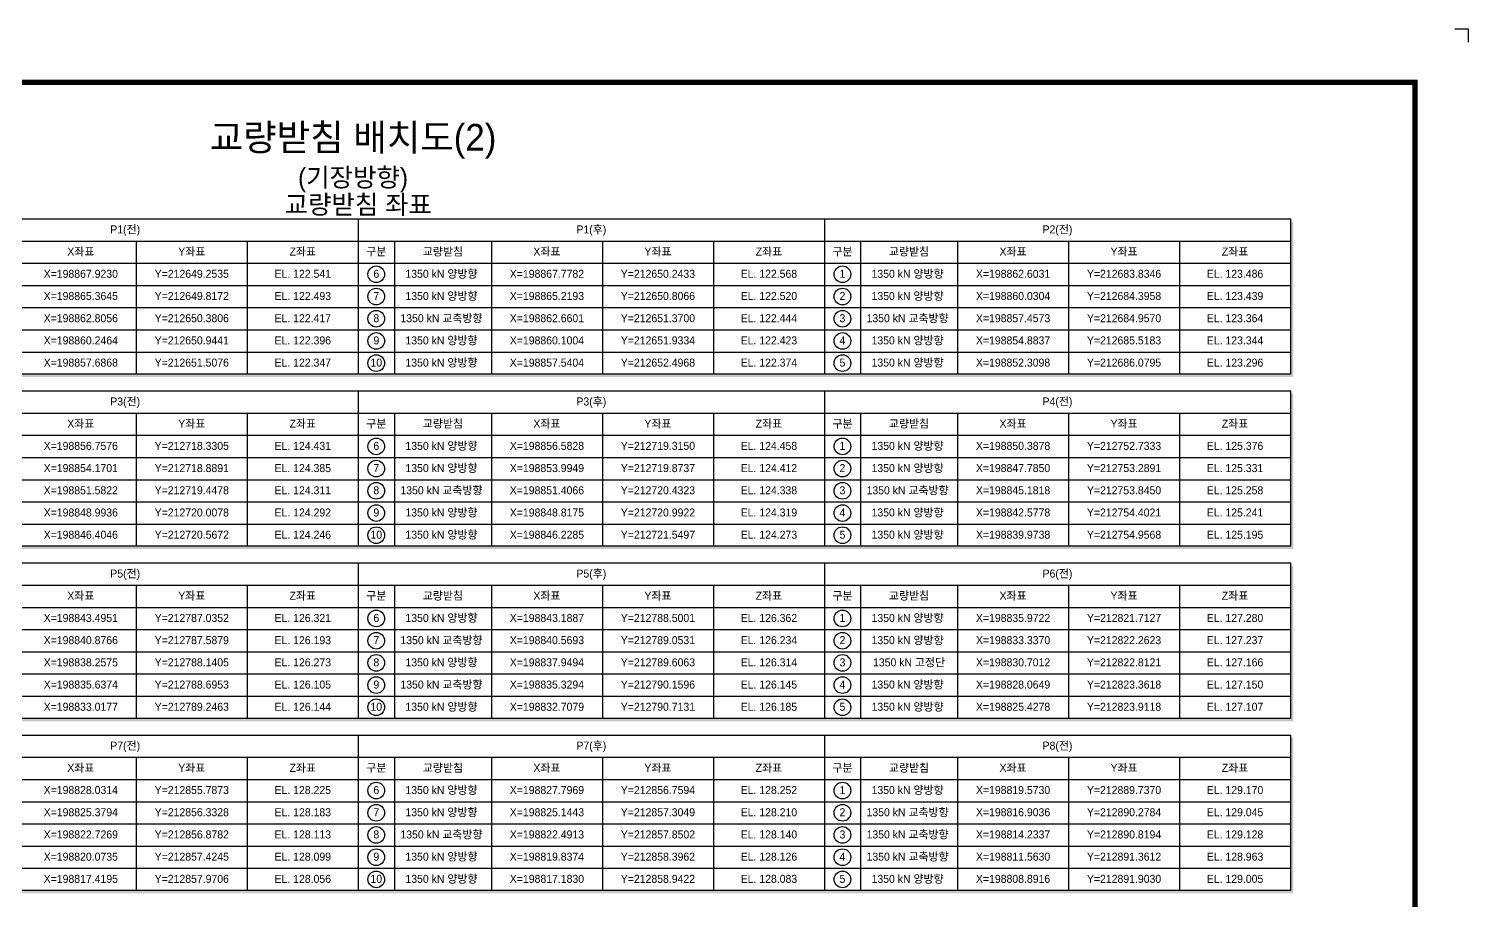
# Model space of a CAD drawing. Header units: feet. Extents: x 0 to 3364000, y 0 to 594000.
# Drawn here: x 2824460 to 3364000, y 267480 to 594000 of the extents above; entities that cross this region are included whole.
import ezdxf
from ezdxf.enums import TextEntityAlignment as Align

# ---------------------------------------------------------------- set-up
doc = ezdxf.new("R2010")
doc.units = ezdxf.units.FT
doc.header["$LTSCALE"] = 150
doc.header["$MEASUREMENT"] = 0
for name, color, linetype in [('CS-TABL-LIN2', 1, 'CONTINUOUS'), ('CS-TEXT', 3, 'CONTINUOUS'), ('CX-BORD', 3, 'CONTINUOUS'), ('CX-BORD-LIN1', 4, 'CONTINUOUS'), ('CX-BORD-LIN2', 3, 'CONTINUOUS'), ('CX-BORD-TEX2', 7, 'CONTINUOUS'), ('CX-BORD-TEX3', 6, 'CONTINUOUS'), ('CX-MISC', 2, 'CONTINUOUS'), ('CZ-TEX1', 6, 'CONTINUOUS')]:
    doc.layers.add(name, color=color, linetype=linetype)
doc.styles.add('A_STANDARD', font='')
doc.styles.add('TB_TEXT', font='')
doc.styles.add('TB_WBTXT', font='')
doc.styles.add('TB_WMTXT', font='')
doc.styles.get('A_STANDARD').set_extended_font_data('Dotum')
doc.styles.get('TB_TEXT').set_extended_font_data('Dotum')
doc.styles.get('TB_WBTXT').set_extended_font_data('Dotum')
doc.styles.get('TB_WMTXT').set_extended_font_data('DotumChe')

# ---------------------------------------------------------------- blocks, each defined once
blk = doc.blocks.new('CXBLKA1-KHCA')
at = {"layer": 'CX-BORD-LIN1', "const_width": 2}
blk.add_lwpolyline([(796, 0), (0, 0), (0, 554), (796, 554)], close=True, dxfattribs=at)
at = {"layer": 'CX-MISC'}
blk.add_line((811, 574), (816, 574), dxfattribs=at)
blk.add_lwpolyline([(811, 574), (816, 574), (816, 569)], dxfattribs=at)
at = {"layer": 'CX-BORD-LIN1', "style": 'TB_TEXT'}
for tag, height, p in [('TR_RNUM5', 3, (285.11, 32.64)), ('TR_RDAT5', 3.5, (317.5, 33)), ('TR_DGN5', 3.5, (451.12, 33)), ('TR_CHK5', 3.5, (491.12, 33)), ('TR_APP5', 3.5, (531.12, 33)), ('TR_RNUM4', 3, (285.11, 26.64)), ('TR_RDAT4', 3.5, (317.5, 27)), ('TR_DGN4', 3.5, (451.12, 27)), ('TR_CHK4', 3.5, (491.12, 27)), ('TR_APP4', 3.5, (531.12, 27)), ('TR_RNUM3', 3, (285.11, 20.64)), ('TR_RDAT3', 3.5, (317.5, 21)), ('TR_DGN3', 3.5, (451.12, 21)), ('TR_CHK3', 3.5, (491.12, 21)), ('TR_APP3', 3.5, (531.12, 21)), ('TR_RDAT2', 3.5, (317.5, 15)), ('TR_DGN2', 3.5, (451.12, 15)), ('TR_CHK2', 3.5, (491.12, 15)), ('TR_APP2', 3.5, (531.12, 15)), ('TR_RNUM2', 3, (285.11, 14.64)), ('TR_DGN1', 3.5, (451.12, 9)), ('TR_CHK1', 3.5, (491.12, 9)), ('TR_RNUM1', 3, (285.11, 8.64)), ('TR_RDAT1', 3.5, (317.5, 9)), ('TR_APP1', 3.5, (531.12, 9))]:
    blk.add_attdef(tag, text='', height=height, dxfattribs=at).set_placement(p, align=Align.MIDDLE_CENTER)
for tag, p in [('TR_RCON5', (342.3, 33)), ('TR_RCON4', (342.3, 27)), ('TR_RCON3', (342.3, 21)), ('TR_RCON2', (342.3, 15)), ('TR_RCON1', (342.3, 9))]:
    blk.add_attdef(tag, text='', height=3.5, dxfattribs=at).set_placement(p, align=Align.MIDDLE_LEFT)
at = {"layer": 'CX-BORD-LIN2', "style": 'TB_TEXT'}
blk.add_attdef('TD_VERSION', text='', height=3, rotation=90, dxfattribs=at).set_placement((800.5, 48.01), align=Align.MIDDLE_CENTER)
at = {"layer": 'CX-BORD-TEX2', "style": 'TB_WMTXT'}
for tag, height, p in [('TB_CNAME', 5, (15.34, 531.83)), ('TB_CSCOP', 4, (16.63, 523.83))]:
    blk.add_attdef(tag, text='', height=height, dxfattribs=at).set_placement(p, align=Align.BOTTOM_LEFT)
at = {"layer": 'CX-BORD-TEX2', "style": 'TB_WBTXT'}
for tag, height, p in [('TB_MTITIL', 10, (398, 533.33)), ('TB_STITL', 7, (398, 518.33))]:
    blk.add_attdef(tag, text='', height=height, dxfattribs=at).set_placement(p, align=Align.MIDDLE_CENTER)
at = {"layer": 'CX-BORD-TEX3', "style": 'TB_TEXT'}
for tag, height, p in [('TD_LNDST', 4.5, (215, 31.5)), ('TD_DSECT', 4.5, (605.5, 31.5)), ('TD_DDIST', 4.5, (654.5, 31.5)), ('TD_DNAME_TOP', 4.5, (755, 27.96)), ('TD_DCOMP', 4.5, (215, 22.59)), ('TD_CSECT', 4.5, (605.5, 22.5)), ('TD_CDIST', 4.5, (654.5, 22.5)), ('TD_DNAME_MAIN', 4.5, (755, 21.47)), ('TD_DNAME_BOT', 3, (755, 15.25)), ('TD_CCOMP', 4.5, (215, 13.59)), ('TD_HSCAL', 4.5, (620.88, 13.75)), ('TD_VSCAL', 4.5, (656.86, 13.75)), ('TD_CNAME', 5, (65, 7.6)), ('TD_FIELD', 4.5, (180, 5.13)), ('TD_CSTEP', 4.5, (250.74, 5.13)), ('TD_DWGCODE', 4.5, (637, 4.79)), ('TD_DWGNO', 4.5, (755, 5))]:
    blk.add_attdef(tag, text='', height=height, dxfattribs=at).set_placement(p, align=Align.MIDDLE_CENTER)

msp = doc.modelspace()

# ---------------------------------------------------------------- linework, layer by layer
at = {"layer": 'CS-TABL-LIN2'}
for p, q in [((2947962, 522800), (2947962, 464560)), ((3122682, 522800), (3122682, 464560)), ((2598522, 514480), (3297402, 514480)), ((2864762, 514480), (2864762, 464560)), ((2906362, 514480), (2906362, 464560)), ((2961482, 514480), (2961482, 464560)), ((2997882, 514480), (2997882, 464560)), ((3039482, 514480), (3039482, 464560)), ((3081082, 514480), (3081082, 464560)), ((3136202, 514480), (3136202, 464560)), ((3172602, 514480), (3172602, 464560)), ((3214202, 514480), (3214202, 464560)), ((3255802, 514480), (3255802, 464560)), ((2598522, 506160), (3297402, 506160)), ((2598522, 497840), (3297402, 497840)), ((2598522, 489520), (3297402, 489520)), ((2598522, 481200), (3297402, 481200)), ((2598522, 472880), (3297402, 472880)), ((2947962, 458320), (2947962, 400080)), ((3122682, 458320), (3122682, 400080)), ((2598522, 450000), (3297402, 450000)), ((2864762, 450000), (2864762, 400080)), ((2906362, 450000), (2906362, 400080)), ((2961482, 450000), (2961482, 400080)), ((2997882, 450000), (2997882, 400080)), ((3039482, 450000), (3039482, 400080)), ((3081082, 450000), (3081082, 400080)), ((3136202, 450000), (3136202, 400080)), ((3172602, 450000), (3172602, 400080)), ((3214202, 450000), (3214202, 400080)), ((3255802, 450000), (3255802, 400080)), ((2598522, 441680), (3297402, 441680)), ((2598522, 433360), (3297402, 433360)), ((2598522, 425040), (3297402, 425040)), ((2598522, 416720), (3297402, 416720)), ((2598522, 408400), (3297402, 408400)), ((2947962, 393840), (2947962, 335600)), ((3122682, 393840), (3122682, 335600)), ((2598522, 385520), (3297402, 385520)), ((2864762, 385520), (2864762, 335600)), ((2906362, 385520), (2906362, 335600)), ((2961482, 385520), (2961482, 335600)), ((2997882, 385520), (2997882, 335600)), ((3039482, 385520), (3039482, 335600)), ((3081082, 385520), (3081082, 335600)), ((3136202, 385520), (3136202, 335600)), ((3172602, 385520), (3172602, 335600)), ((3214202, 385520), (3214202, 335600)), ((3255802, 385520), (3255802, 335600)), ((2598522, 377200), (3297402, 377200)), ((2598522, 368880), (3297402, 368880)), ((2598522, 360560), (3297402, 360560)), ((2598522, 352240), (3297402, 352240)), ((2598522, 343920), (3297402, 343920)), ((2947962, 329360), (2947962, 271120)), ((3122682, 329360), (3122682, 271120)), ((2598522, 321040), (3297402, 321040)), ((2864762, 321040), (2864762, 271120)), ((2906362, 321040), (2906362, 271120)), ((2961482, 321040), (2961482, 271120)), ((2997882, 321040), (2997882, 271120)), ((3039482, 321040), (3039482, 271120)), ((3081082, 321040), (3081082, 271120)), ((3136202, 321040), (3136202, 271120)), ((3172602, 321040), (3172602, 271120)), ((3214202, 321040), (3214202, 271120)), ((3255802, 321040), (3255802, 271120)), ((2598522, 312720), (3297402, 312720)), ((2598522, 304400), (3297402, 304400)), ((2598522, 296080), (3297402, 296080)), ((2598522, 287760), (3297402, 287760)), ((2598522, 279440), (3297402, 279440))]:
    msp.add_line(p, q, dxfattribs=at)
for points in [[(2598522, 522800), (3297402, 522800), (3297402, 464560), (2598522, 464560)], [(2598522, 458320), (3297402, 458320), (3297402, 400080), (2598522, 400080)], [(2598522, 393840), (3297402, 393840), (3297402, 335600), (2598522, 335600)], [(2598522, 329360), (3297402, 329360), (3297402, 271120), (2598522, 271120)]]:
    msp.add_lwpolyline(points, close=True, dxfattribs=at)
for centre in [(2954722, 502000), (3129442, 502000), (2954722, 493680), (3129442, 493680), (2954722, 485360), (3129442, 485360), (2954722, 477040), (3129442, 477040), (2954722, 468720), (3129442, 468720), (2954722, 437520), (3129442, 437520), (2954722, 429200), (3129442, 429200), (2954722, 420880), (3129442, 420880), (2954722, 412560), (3129442, 412560), (2954722, 404240), (3129442, 404240), (2954722, 373040), (3129442, 373040), (2954722, 364720), (3129442, 364720), (2954722, 356400), (3129442, 356400), (2954722, 348080), (3129442, 348080), (2954722, 339760), (3129442, 339760), (2954722, 308560), (3129442, 308560), (2954722, 300240), (3129442, 300240), (2954722, 291920), (3129442, 291920), (2954722, 283600), (3129442, 283600), (2954722, 275280), (3129442, 275280)]:
    msp.add_circle(centre, 3120, dxfattribs=at)
for points in [[(3297402, 521760), (3298442, 521760), (3297402, 464560), (3298442, 464560)], [(2599562, 464560), (3298442, 464560), (2599562, 463520), (3298442, 463520)], [(3297402, 457280), (3298442, 457280), (3297402, 400080), (3298442, 400080)], [(2599562, 400080), (3298442, 400080), (2599562, 399040), (3298442, 399040)], [(3297402, 392800), (3298442, 392800), (3297402, 335600), (3298442, 335600)], [(2599562, 335600), (3298442, 335600), (2599562, 334560), (3298442, 334560)], [(3297402, 328320), (3298442, 328320), (3297402, 271120), (3298442, 271120)], [(2599562, 271120), (3298442, 271120), (2599562, 270080), (3298442, 270080)]]:
    msp.add_solid(points, dxfattribs=at)

# ---------------------------------------------------------------- block references
at = {"layer": 'CX-BORD'}
ref = msp.add_blockref('CXBLKA1-KHCA', (2548000, 20000), dxfattribs=dict(at, xscale=1000, yscale=1000, zscale=1000))
ref.add_attrib('TB_MTITIL', '교량받침 배치도(2)', dxfattribs={"layer": 'CX-BORD-TEX2', "height": 10000, "rotation": 0, "style": 'TB_WBTXT'}).set_placement((2946000, 553326), align=Align.MIDDLE_CENTER)
ref.add_attrib('TB_STITL', '(기장방향)', dxfattribs={"layer": 'CX-BORD-TEX2', "height": 7000, "rotation": 0, "style": 'TB_WBTXT'}).set_placement((2946000, 538326), align=Align.MIDDLE_CENTER)

# ---------------------------------------------------------------- texts
at = {"layer": 'CS-TEXT', "color": 7, "style": 'A_STANDARD'}
for s, p in [('P1(전)', (2860602, 517340)), ('P1(후)', (3035322, 517340)), ('P2(전)', (3210042, 517340)), ('X좌표', (2843962, 509020)), ('Y좌표', (2885562, 509020)), ('Z좌표', (2927162, 509020)), ('구분', (2954722, 509020)), ('교량받침', (2979682, 509020)), ('X좌표', (3018682, 509020)), ('Y좌표', (3060282, 509020)), ('Z좌표', (3101882, 509020)), ('구분', (3129442, 509020)), ('교량받침', (3154402, 509020)), ('X좌표', (3193402, 509020)), ('Y좌표', (3235002, 509020)), ('Z좌표', (3276602, 509020)), ('X=198867.9230', (2843962, 500700)), ('Y=212649.2535', (2885562, 500700)), ('EL. 122.541', (2927162, 500700)), ('6', (2954722, 500700)), ('1350 kN 양방향 ', (2979682, 500700)), ('X=198867.7782', (3018682, 500700)), ('Y=212650.2433', (3060282, 500700)), ('EL. 122.568', (3101882, 500700)), ('1', (3129442, 500700)), ('1350 kN 양방향 ', (3154402, 500700)), ('X=198862.6031', (3193402, 500700)), ('Y=212683.8346', (3235002, 500700)), ('EL. 123.486', (3276602, 500700)), ('X=198865.3645', (2843962, 492380)), ('Y=212649.8172', (2885562, 492380)), ('EL. 122.493', (2927162, 492380)), ('7', (2954722, 492380)), ('1350 kN 양방향 ', (2979682, 492380)), ('X=198865.2193', (3018682, 492380)), ('Y=212650.8066', (3060282, 492380)), ('EL. 122.520', (3101882, 492380)), ('2', (3129442, 492380)), ('1350 kN 양방향 ', (3154402, 492380)), ('X=198860.0304', (3193402, 492380)), ('Y=212684.3958', (3235002, 492380)), ('EL. 123.439', (3276602, 492380)), ('X=198862.8056', (2843962, 484060)), ('Y=212650.3806', (2885562, 484060)), ('EL. 122.417', (2927162, 484060)), ('8', (2954722, 484060)), ('1350 kN 교축방향 ', (2979682, 484060)), ('X=198862.6601', (3018682, 484060)), ('Y=212651.3700', (3060282, 484060)), ('EL. 122.444', (3101882, 484060)), ('3', (3129442, 484060)), ('1350 kN 교축방향 ', (3154402, 484060)), ('X=198857.4573', (3193402, 484060)), ('Y=212684.9570', (3235002, 484060)), ('EL. 123.364', (3276602, 484060)), ('X=198860.2464', (2843962, 475740)), ('Y=212650.9441', (2885562, 475740)), ('EL. 122.396', (2927162, 475740)), ('9', (2954722, 475740)), ('1350 kN 양방향 ', (2979682, 475740)), ('X=198860.1004', (3018682, 475740)), ('Y=212651.9334', (3060282, 475740)), ('EL. 122.423', (3101882, 475740)), ('4', (3129442, 475740)), ('1350 kN 양방향 ', (3154402, 475740)), ('X=198854.8837', (3193402, 475740)), ('Y=212685.5183', (3235002, 475740)), ('EL. 123.344', (3276602, 475740)), ('X=198857.6868', (2843962, 467420)), ('Y=212651.5076', (2885562, 467420)), ('EL. 122.347', (2927162, 467420)), ('10', (2954722, 467420)), ('1350 kN 양방향 ', (2979682, 467420)), ('X=198857.5404', (3018682, 467420)), ('Y=212652.4968', (3060282, 467420)), ('EL. 122.374', (3101882, 467420)), ('5', (3129442, 467420)), ('1350 kN 양방향 ', (3154402, 467420)), ('X=198852.3098', (3193402, 467420)), ('Y=212686.0795', (3235002, 467420)), ('EL. 123.296', (3276602, 467420)), ('P3(전)', (2860602, 452860)), ('P3(후)', (3035322, 452860)), ('P4(전)', (3210042, 452860)), ('X좌표', (2843962, 444540)), ('Y좌표', (2885562, 444540)), ('Z좌표', (2927162, 444540)), ('교량받침', (2979682, 444540)), ('X좌표', (3018682, 444540)), ('Y좌표', (3060282, 444540)), ('Z좌표', (3101882, 444540)), ('교량받침', (3154402, 444540)), ('X좌표', (3193402, 444540)), ('Y좌표', (3235002, 444540)), ('Z좌표', (3276602, 444540)), ('구분', (2954722, 444540)), ('구분', (3129442, 444540)), ('X=198856.7576', (2843962, 436220)), ('Y=212718.3305', (2885562, 436220)), ('EL. 124.431', (2927162, 436220)), ('6', (2954722, 436220)), ('1350 kN 양방향 ', (2979682, 436220)), ('X=198856.5828', (3018682, 436220)), ('Y=212719.3150', (3060282, 436220)), ('EL. 124.458', (3101882, 436220)), ('1', (3129442, 436220)), ('1350 kN 양방향 ', (3154402, 436220)), ('X=198850.3878', (3193402, 436220)), ('Y=212752.7333', (3235002, 436220)), ('EL. 125.376', (3276602, 436220)), ('X=198854.1701', (2843962, 427900)), ('Y=212718.8891', (2885562, 427900)), ('EL. 124.385', (2927162, 427900)), ('7', (2954722, 427900)), ('1350 kN 양방향 ', (2979682, 427900)), ('X=198853.9949', (3018682, 427900)), ('Y=212719.8737', (3060282, 427900)), ('EL. 124.412', (3101882, 427900)), ('2', (3129442, 427900)), ('1350 kN 양방향 ', (3154402, 427900)), ('X=198847.7850', (3193402, 427900)), ('Y=212753.2891', (3235002, 427900)), ('EL. 125.331', (3276602, 427900)), ('X=198851.5822', (2843962, 419580)), ('Y=212719.4478', (2885562, 419580)), ('EL. 124.311', (2927162, 419580)), ('8', (2954722, 419580)), ('1350 kN 교축방향 ', (2979682, 419580)), ('X=198851.4066', (3018682, 419580)), ('Y=212720.4323', (3060282, 419580)), ('EL. 124.338', (3101882, 419580)), ('3', (3129442, 419580)), ('1350 kN 교축방향 ', (3154402, 419580)), ('X=198845.1818', (3193402, 419580)), ('Y=212753.8450', (3235002, 419580)), ('EL. 125.258', (3276602, 419580)), ('X=198848.9936', (2843962, 411260)), ('Y=212720.0078', (2885562, 411260)), ('EL. 124.292', (2927162, 411260)), ('9', (2954722, 411260)), ('1350 kN 양방향 ', (2979682, 411260)), ('X=198848.8175', (3018682, 411260)), ('Y=212720.9922', (3060282, 411260)), ('EL. 124.319', (3101882, 411260)), ('4', (3129442, 411260)), ('1350 kN 양방향 ', (3154402, 411260)), ('X=198842.5778', (3193402, 411260)), ('Y=212754.4021', (3235002, 411260)), ('EL. 125.241', (3276602, 411260)), ('X=198846.4046', (2843962, 402940)), ('Y=212720.5672', (2885562, 402940)), ('EL. 124.246', (2927162, 402940)), ('10', (2954722, 402940)), ('1350 kN 양방향 ', (2979682, 402940)), ('X=198846.2285', (3018682, 402940)), ('Y=212721.5497', (3060282, 402940)), ('EL. 124.273', (3101882, 402940)), ('5', (3129442, 402940)), ('1350 kN 양방향 ', (3154402, 402940)), ('X=198839.9738', (3193402, 402940)), ('Y=212754.9568', (3235002, 402940)), ('EL. 125.195', (3276602, 402940)), ('P5(전)', (2860602, 388380)), ('P5(후)', (3035322, 388380)), ('P6(전)', (3210042, 388380)), ('X좌표', (2843962, 380060)), ('Y좌표', (2885562, 380060)), ('Z좌표', (2927162, 380060)), ('구분', (2954722, 380060)), ('교량받침', (2979682, 380060)), ('X좌표', (3018682, 380060)), ('Y좌표', (3060282, 380060)), ('Z좌표', (3101882, 380060)), ('구분', (3129442, 380060)), ('교량받침', (3154402, 380060)), ('X좌표', (3193402, 380060)), ('Y좌표', (3235002, 380060)), ('Z좌표', (3276602, 380060)), ('X=198843.4951', (2843962, 371740)), ('Y=212787.0352', (2885562, 371740)), ('EL. 126.321', (2927162, 371740)), ('6', (2954722, 371740)), ('1350 kN 양방향 ', (2979682, 371740)), ('X=198843.1887', (3018682, 371740)), ('Y=212788.5001', (3060282, 371740)), ('EL. 126.362', (3101882, 371740)), ('1', (3129442, 371740)), ('1350 kN 양방향 ', (3154402, 371740)), ('X=198835.9722', (3193402, 371740)), ('Y=212821.7127', (3235002, 371740)), ('EL. 127.280', (3276602, 371740)), ('X=198840.8766', (2843962, 363420)), ('Y=212787.5879', (2885562, 363420)), ('EL. 126.193', (2927162, 363420)), ('7', (2954722, 363420)), ('1350 kN 교축방향 ', (2979682, 363420)), ('X=198840.5693', (3018682, 363420)), ('Y=212789.0531', (3060282, 363420)), ('EL. 126.234', (3101882, 363420)), ('2', (3129442, 363420)), ('1350 kN 양방향 ', (3154402, 363420)), ('X=198833.3370', (3193402, 363420)), ('Y=212822.2623', (3235002, 363420)), ('EL. 127.237', (3276602, 363420)), ('X=198838.2575', (2843962, 355100)), ('Y=212788.1405', (2885562, 355100)), ('EL. 126.273', (2927162, 355100)), ('8', (2954722, 355100)), ('1350 kN 양방향 ', (2979682, 355100)), ('X=198837.9494', (3018682, 355100)), ('Y=212789.6063', (3060282, 355100)), ('EL. 126.314', (3101882, 355100)), ('3', (3129442, 355100)), ('1350 kN 고정단', (3154402, 355100)), ('X=198830.7012', (3193402, 355100)), ('Y=212822.8121', (3235002, 355100)), ('EL. 127.166', (3276602, 355100)), ('X=198835.6374', (2843962, 346780)), ('Y=212788.6953', (2885562, 346780)), ('EL. 126.105', (2927162, 346780)), ('9', (2954722, 346780)), ('1350 kN 교축방향 ', (2979682, 346780)), ('X=198835.3294', (3018682, 346780)), ('Y=212790.1596', (3060282, 346780)), ('EL. 126.145', (3101882, 346780)), ('4', (3129442, 346780)), ('1350 kN 양방향 ', (3154402, 346780)), ('X=198828.0649', (3193402, 346780)), ('Y=212823.3618', (3235002, 346780)), ('EL. 127.150', (3276602, 346780)), ('X=198833.0177', (2843962, 338460)), ('Y=212789.2463', (2885562, 338460)), ('EL. 126.144', (2927162, 338460)), ('10', (2954722, 338460)), ('1350 kN 양방향 ', (2979682, 338460)), ('X=198832.7079', (3018682, 338460)), ('Y=212790.7131', (3060282, 338460)), ('EL. 126.185', (3101882, 338460)), ('5', (3129442, 338460)), ('1350 kN 양방향 ', (3154402, 338460)), ('X=198825.4278', (3193402, 338460)), ('Y=212823.9118', (3235002, 338460)), ('EL. 127.107', (3276602, 338460)), ('P7(전)', (2860602, 323900)), ('P7(후)', (3035322, 323900)), ('P8(전)', (3210042, 323900)), ('X좌표', (2843962, 315580)), ('Y좌표', (2885562, 315580)), ('Z좌표', (2927162, 315580)), ('구분', (2954722, 315580)), ('교량받침', (2979682, 315580)), ('X좌표', (3018682, 315580)), ('Y좌표', (3060282, 315580)), ('Z좌표', (3101882, 315580)), ('구분', (3129442, 315580)), ('교량받침', (3154402, 315580)), ('X좌표', (3193402, 315580)), ('Y좌표', (3235002, 315580)), ('Z좌표', (3276602, 315580)), ('X=198828.0314', (2843962, 307260)), ('Y=212855.7873', (2885562, 307260)), ('EL. 128.225', (2927162, 307260)), ('6', (2954722, 307260)), ('1350 kN 양방향 ', (2979682, 307260)), ('X=198827.7969', (3018682, 307260)), ('Y=212856.7594', (3060282, 307260)), ('EL. 128.252', (3101882, 307260)), ('1', (3129442, 307260)), ('1350 kN 양방향 ', (3154402, 307260)), ('X=198819.5730', (3193402, 307260)), ('Y=212889.7370', (3235002, 307260)), ('EL. 129.170', (3276602, 307260)), ('1350 kN 양방향 ', (2979682, 298940)), ('1350 kN 교축방향 ', (3154402, 298940)), ('X=198825.3794', (2843962, 298940)), ('Y=212856.3328', (2885562, 298940)), ('EL. 128.183', (2927162, 298940)), ('7', (2954722, 298940)), ('X=198825.1443', (3018682, 298940)), ('Y=212857.3049', (3060282, 298940)), ('EL. 128.210', (3101882, 298940)), ('2', (3129442, 298940)), ('X=198816.9036', (3193402, 298940)), ('Y=212890.2784', (3235002, 298940)), ('EL. 129.045', (3276602, 298940)), ('X=198822.7269', (2843962, 290620)), ('Y=212856.8782', (2885562, 290620)), ('EL. 128.113', (2927162, 290620)), ('8', (2954722, 290620)), ('1350 kN 교축방향 ', (2979682, 290620)), ('X=198822.4913', (3018682, 290620)), ('Y=212857.8502', (3060282, 290620)), ('EL. 128.140', (3101882, 290620)), ('3', (3129442, 290620)), ('1350 kN 교축방향 ', (3154402, 290620)), ('X=198814.2337', (3193402, 290620)), ('Y=212890.8194', (3235002, 290620)), ('EL. 129.128', (3276602, 290620)), ('X=198820.0735', (2843962, 282300)), ('Y=212857.4245', (2885562, 282300)), ('EL. 128.099', (2927162, 282300)), ('9', (2954722, 282300)), ('1350 kN 양방향 ', (2979682, 282300)), ('X=198819.8374', (3018682, 282300)), ('Y=212858.3962', (3060282, 282300)), ('EL. 128.126', (3101882, 282300)), ('4', (3129442, 282300)), ('1350 kN 교축방향 ', (3154402, 282300)), ('X=198811.5630', (3193402, 282300)), ('Y=212891.3612', (3235002, 282300)), ('EL. 128.963', (3276602, 282300)), ('X=198817.4195', (2843962, 273980)), ('Y=212857.9706', (2885562, 273980)), ('EL. 128.056', (2927162, 273980)), ('10', (2954722, 273980)), ('1350 kN 양방향 ', (2979682, 273980)), ('X=198817.1830', (3018682, 273980)), ('Y=212858.9422', (3060282, 273980)), ('EL. 128.083', (3101882, 273980)), ('5', (3129442, 273980)), ('1350 kN 양방향 ', (3154402, 273980)), ('X=198808.8916', (3193402, 273980)), ('Y=212891.9030', (3235002, 273980)), ('EL. 129.005', (3276602, 273980))]:
    msp.add_text(s, height=3000, dxfattribs=at).set_placement(p, align=Align.CENTER)
at = {"layer": 'CZ-TEX1', "style": 'A_STANDARD'}
msp.add_text('교량받침 좌표', height=7000, dxfattribs=at).set_placement((2947962, 524649), align=Align.CENTER)

doc.saveas('drawing.dxf')
